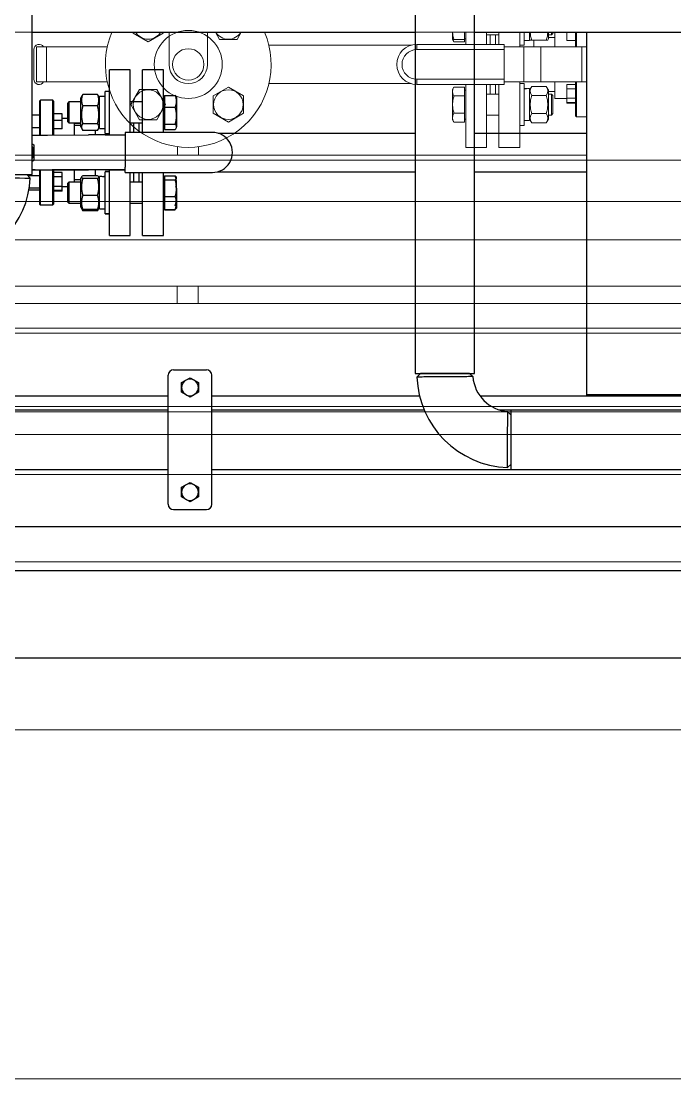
# Model space of a CAD drawing. Extents: x -681219 to -550379, y -242630 to -158199.
# Drawn here: x -643637 to -643263, y -222817 to -222211 of the extents above; entities that cross this region are included whole.
import ezdxf

# ---------------------------------------------------------------- set-up
doc = ezdxf.new("R2010")
doc.units = 0
doc.header["$LTSCALE"] = 1000
doc.layers.get('0').update_dxf_attribs({"linetype": 'CONTINUOUS'})
for name, color, linetype in [('AAC0603001', 7, 'CONTINUOUS'), ('AAC1205501', 7, 'CONTINUOUS'), ('FAA01201', 7, 'CONTINUOUS'), ('GAB01201', 7, 'CONTINUOUS'), ('GAE01201', 7, 'CONTINUOUS'), ('MYGL00710003', 7, 'CONTINUOUS'), ('MYGL00710020', 7, 'CONTINUOUS'), ('MYGL00710021', 7, 'CONTINUOUS'), ('MYGL00710025', 7, 'CONTINUOUS'), ('MYGL00710037', 7, 'CONTINUOUS'), ('MYGL00710038', 7, 'CONTINUOUS'), ('MYGL00710045', 7, 'CONTINUOUS'), ('MYGL00710049', 7, 'CONTINUOUS'), ('MYGL011004212', 7, 'CONTINUOUS'), ('MYPH00310273', 7, 'CONTINUOUS'), ('S01010201512', 7, 'CONTINUOUS'), ('S02010102', 7, 'CONTINUOUS'), ('S02020203', 7, 'CONTINUOUS'), ('S02020303', 7, 'CONTINUOUS')]:
    doc.layers.add(name, color=color, linetype=linetype)
doc.layers.add('famsun', color=7, linetype='CONTINUOUS', lineweight=0)

# ---------------------------------------------------------------- blocks, each defined once
blk = doc.blocks.new('MYGL007B0001XY_A-MYGL165_1_V_1', base_point=(16242.13, -1235.9))
at = {"color": 0, "linetype": 'ByBlock', "lineweight": -2}
for p, q in [((16082.13, -1372.4), (17213.13, -1372.4)), ((16279.63, -1372.4), (16279.63, -1445.83)), ((16285.63, -1380.9), (16285.63, -1372.4)), ((16291.13, -1372.48), (16286.13, -1372.48)), ((16286.13, -1372.48), (16286.13, -1380.9)), ((16291.13, -1377.21), (16291.13, -1372.4)), ((16298.13, -1380.9), (16298.13, -1372.4)), ((16301.73, -1375.4), (16298.13, -1375.4)), ((16299.13, -1372.4), (16299.13, -1373.08)), ((16299.13, -1373.08), (16299.97, -1373.92)), ((16299.97, -1372.4), (16299.97, -1373.92)), ((16299.97, -1373.92), (16301.73, -1373.92)), ((16301.73, -1376.22), (16301.73, -1372.4)), ((16312.53, -1377.12), (16312.53, -1372.4)), ((16315.63, -1379.92), (16315.63, -1372.3)), ((16318.13, -1380.9), (16318.13, -1372.4)), ((16330.13, -1379.4), (16330.13, -1372.4)), ((16330.13, -1373.92), (16337.13, -1373.92)), ((16332.13, -1379.4), (16332.13, -1373.92)), ((16335.13, -1379.4), (16335.13, -1373.92)), ((16337.13, -1379.4), (16337.13, -1372.4)), ((16349.13, -1379.4), (16349.13, -1372.4)), ((16349.73, -1372.4), (16349.73, -1377.93)), ((16356.63, -1372.4), (16356.63, -1376.59)), ((16480.14, -1376.59), (16477.72, -1372.4)), ((16492.58, -1372.4), (16490.16, -1376.59)), ((16497.13, -1372.4), (16497.13, -1390.9)), ((16519.13, -1390.9), (16519.13, -1372.4)), ((16522.44, -1372.92), (16522.44, -1372.41)), ((16531.11, -1377.93), (16522.44, -1372.92)), ((16539.78, -1372.92), (16531.11, -1377.93)), ((16539.78, -1372.41), (16539.78, -1372.92)), ((16279.63, -1380.9), (16327.13, -1380.9)), ((16282.62, -1380.9), (16282.62, -1400.9)), ((16291.13, -1377.21), (16286.13, -1377.21)), ((16301.73, -1376.22), (16302.13, -1376.92)), ((16312.13, -1376.92), (16302.13, -1376.92)), ((16306.12, -1400.9), (16306.12, -1380.9)), ((16310.13, -1380.9), (16310.13, -1376.92)), ((16312.13, -1376.92), (16312.53, -1376.22)), ((16312.53, -1377.12), (16315.63, -1377.12)), ((16315.63, -1379.92), (16318.13, -1379.92)), ((16315.78, -1380.9), (16315.78, -1400.9)), ((16327.13, -1379.4), (16327.13, -1402.4)), ((16377.13, -1379.4), (16327.13, -1379.4)), ((16349.13, -1376.22), (16349.73, -1376.22)), ((16349.73, -1376.59), (16356.63, -1376.59)), ((16349.73, -1377.93), (16355.85, -1377.93)), ((16355.85, -1377.93), (16356.63, -1376.59)), ((16377.13, -1382.4), (16377.13, -1379.4)), ((16461.92, -1379.9), (16380.48, -1379.9)), ((16490.16, -1376.59), (16480.14, -1376.59)), ((16554.56, -1380.9), (16595.13, -1380.9)), ((16589.4, -1400.9), (16589.4, -1380.9)), ((16595.13, -1380.9), (16595.13, -1400.9)), ((16377.13, -1382.4), (16327.13, -1382.4)), ((16596.63, -1382.4), (16596.63, -1399.4)), ((16327.13, -1399.4), (16377.13, -1399.4)), ((16377.13, -1399.4), (16377.13, -1402.4)), ((16327.13, -1400.9), (16279.63, -1400.9)), ((16285.63, -1420.9), (16285.63, -1400.9)), ((16286.13, -1400.9), (16286.13, -1420.4)), ((16291.13, -1402.32), (16286.13, -1402.32)), ((16291.13, -1404.86), (16286.13, -1404.86)), ((16291.13, -1413.04), (16291.13, -1402.32)), ((16298.13, -1410.4), (16298.13, -1400.9)), ((16302.94, -1403.49), (16301.73, -1405.58)), ((16301.73, -1422.18), (16301.73, -1405.58)), ((16311.32, -1403.49), (16302.94, -1403.49)), ((16312.53, -1405.58), (16311.32, -1403.49)), ((16312.53, -1423.08), (16312.53, -1404.68)), ((16312.98, -1404.68), (16312.53, -1404.68)), ((16315.63, -1404.68), (16315.18, -1404.68)), ((16315.63, -1425.88), (16315.63, -1401.88)), ((16318.13, -1401.88), (16315.63, -1401.88)), ((16318.13, -1438.4), (16318.13, -1400.9)), ((16327.13, -1402.4), (16377.13, -1402.4)), ((16330.13, -1438.4), (16330.13, -1402.4)), ((16332.13, -1407.88), (16332.13, -1402.4)), ((16335.13, -1407.88), (16335.13, -1402.4)), ((16337.13, -1438.4), (16337.13, -1402.4)), ((16349.13, -1438.4), (16349.13, -1402.4)), ((16349.73, -1405.58), (16349.13, -1405.58)), ((16349.73, -1403.86), (16349.73, -1423.89)), ((16349.73, -1403.86), (16355.85, -1403.86)), ((16356.63, -1405.2), (16355.85, -1403.86)), ((16356.63, -1405.2), (16356.63, -1422.55)), ((16380.48, -1401.9), (16461.92, -1401.9)), ((16476.48, -1408.87), (16485.15, -1403.86)), ((16485.15, -1403.86), (16493.82, -1408.87)), ((16521.1, -1413.88), (16526.1, -1405.2)), ((16526.1, -1405.2), (16536.12, -1405.2)), ((16536.12, -1405.2), (16541.13, -1413.88)), ((16554.56, -1400.9), (16595.13, -1400.9)), ((16291.13, -1410.27), (16286.13, -1410.27)), ((16291.13, -1410.4), (16298.13, -1410.4)), ((16298.13, -1406.4), (16301.73, -1406.4)), ((16299.97, -1407.88), (16299.13, -1408.72)), ((16299.13, -1408.72), (16299.13, -1419.04)), ((16299.97, -1407.88), (16299.97, -1419.88)), ((16301.73, -1407.88), (16299.97, -1407.88)), ((16311.32, -1408.68), (16302.94, -1408.68)), ((16337.13, -1407.88), (16330.13, -1407.88)), ((16349.73, -1408.87), (16355.85, -1408.87)), ((16476.48, -1418.89), (16476.48, -1408.87)), ((16493.82, -1408.87), (16493.82, -1418.89)), ((16291.13, -1412.64), (16286.13, -1412.64)), ((16291.13, -1413.04), (16286.13, -1413.04)), ((16526.1, -1422.55), (16521.1, -1413.88)), ((16541.13, -1413.88), (16536.12, -1422.55)), ((16279.63, -1420.9), (16285.63, -1420.9)), ((16285.63, -1420.9), (16286.13, -1420.4)), ((16299.13, -1419.04), (16299.97, -1419.88)), ((16299.97, -1419.88), (16301.73, -1419.88)), ((16301.73, -1422.18), (16302.94, -1424.27)), ((16311.32, -1419.07), (16302.94, -1419.07)), ((16311.32, -1424.27), (16312.53, -1422.18)), ((16312.53, -1423.08), (16315.63, -1423.08)), ((16330.13, -1419.88), (16337.13, -1419.88)), ((16349.13, -1422.18), (16349.73, -1422.18)), ((16349.73, -1418.89), (16355.85, -1418.89)), ((16349.73, -1423.89), (16355.85, -1423.89)), ((16355.85, -1423.89), (16356.63, -1422.55)), ((16485.15, -1423.89), (16476.48, -1418.89)), ((16493.82, -1418.89), (16485.15, -1423.89)), ((16536.12, -1422.55), (16526.1, -1422.55)), ((16311.32, -1424.27), (16302.94, -1424.27)), ((16315.63, -1425.88), (16318.13, -1425.88)), ((16318.13, -1438.4), (16330.13, -1438.4)), ((16337.13, -1438.4), (16349.13, -1438.4)), ((16502.24, -1438.03), (16502.25, -1442.9)), ((16514.25, -1442.9), (16514.24, -1438)), ((17372.13, -1445.83), (16082.13, -1445.83)), ((16978.13, -1442.9), (16279.63, -1442.9)), ((16978.13, -1469.4), (16082.13, -1469.4)), ((16082.13, -1491.4), (16978.13, -1491.4)), ((16416.46, -1517.9), (16082.13, -1517.9)), ((16828.13, -1517.9), (16416.46, -1517.9)), ((16502.42, -1517.9), (16502.44, -1527.9)), ((16514.44, -1527.9), (16514.42, -1517.9)), ((16234.63, -1527.9), (16081.91, -1527.9)), ((16416.46, -1527.9), (16234.63, -1527.9)), ((16828.13, -1527.9), (16416.46, -1527.9)), ((16234.63, -1541.9), (16092.85, -1541.9)), ((16416.46, -1544.9), (16109.13, -1544.9)), ((16416.46, -1541.9), (16234.63, -1541.9)), ((16661.49, -1541.9), (16416.46, -1541.9)), ((16661.49, -1544.9), (16416.46, -1544.9)), ((16109.13, -1586.9), (16416.46, -1586.9)), ((16416.46, -1586.9), (16661.49, -1586.9)), ((16051.97, -1589.9), (16234.63, -1589.9)), ((16234.63, -1589.9), (16416.46, -1589.9)), ((16416.46, -1589.9), (16661.49, -1589.9)), ((16234.63, -1602.9), (16052.63, -1602.9)), ((16416.46, -1602.9), (16234.63, -1602.9)), ((16661.49, -1602.9), (16416.46, -1602.9)), ((14502.13, -1625.9), (17982.13, -1625.9)), ((14502.13, -1675.9), (17982.13, -1675.9))]:
    blk.add_line(p, q, dxfattribs=at)
for centre, radius in [((16508.13, -1390.9), 19.5), ((16508.13, -1390.9), 9), ((16485.15, -1413.88), 8.5), ((16531.11, -1413.88), 8.5)]:
    blk.add_circle(centre, radius, dxfattribs=at)
for centre, radius, start, end in [((16315.24, -1372.42), 13.1, 179.91572, 200.08391), ((16299.01, -1372.42), 13.1, 339.91615, 0.08425), ((16343.99, -1372.25), 12.63, 339.91615, 359.34212), ((16508.13, -1390.9), 47.5, 157.07825, 22.92173), ((16485.15, -1367.92), 8.5, 211.81552, 328.18448), ((16531.11, -1367.92), 8.5, 211.81552, 328.18448), ((16352.14, -1375.43), 4.48, 326.0398, 342.09331), ((16377.13, -1390.9), 11.5, 270, 90), ((16593.63, -1382.4), 3, 0, 150), ((16377.13, -1390.9), 8.5, 270, 90), ((16508.13, -1390.9), 11, 180, 0), ((16593.63, -1399.4), 3, 210, 0), ((16306.8, -1406.08), 4.65, 146.0398, 213.95729), ((16307.46, -1406.08), 4.65, 326.04286, 33.96005), ((16312.98, -1413.88), 9.2, 73.28505, 90), ((16315.18, -1413.88), 9.2, 87.17153, 96.84202), ((16352.14, -1406.37), 4.48, 326.04286, 33.96005), ((16306.8, -1421.67), 4.65, 146.04286, 213.96005), ((16307.46, -1421.67), 4.65, 326.0398, 33.95729), ((16352.14, -1421.39), 4.48, 326.0398, 33.95729)]:
    blk.add_arc(centre, radius, start, end, dxfattribs=at)
for points, knots in [([(16302.94, -1408.68), (16302.7, -1409.52), (16302.49, -1410.37), (16302.28, -1411.67), (16302.23, -1412.11), (16302.15, -1413), (16302.13, -1413.44), (16302.13, -1414.75), (16302.21, -1415.63), (16302.49, -1417.36), (16302.69, -1418.23), (16302.94, -1419.07)], [0, 0, 0, 0, 0.25, 0.25, 0.375, 0.375, 0.5, 0.5, 0.75, 0.75, 1, 1, 1, 1]), ([(16311.32, -1419.07), (16311.57, -1418.23), (16311.77, -1417.36), (16312.05, -1415.63), (16312.13, -1414.75), (16312.13, -1413.44), (16312.11, -1413), (16312.03, -1412.11), (16311.98, -1411.67), (16311.77, -1410.37), (16311.56, -1409.52), (16311.32, -1408.68)], [0, 0, 0, 0, 0.25, 0.25, 0.5, 0.5, 0.625, 0.625, 0.75, 0.75, 1, 1, 1, 1]), ([(16356.63, -1413.88), (16356.63, -1413.03), (16356.55, -1412.17), (16356.28, -1410.5), (16356.09, -1409.68), (16355.85, -1408.87)], [0, 0, 0, 0, 0.5, 0.5, 1, 1, 1, 1]), ([(16355.85, -1418.89), (16356.09, -1418.07), (16356.29, -1417.24), (16356.56, -1415.56), (16356.63, -1414.72), (16356.63, -1413.88)], [0, 0, 0, 0, 0.5, 0.5, 1, 1, 1, 1])]:
    blk.add_open_spline(points, degree=3, knots=knots, dxfattribs=at)
blk = doc.blocks.new('SJGL165-F')
at = {"layer": 'AAC0603001', "color": 7, "linetype": 'Continuous'}
for p, q in [((19214.6, -5008.09), (19219.38, -5005.33)), ((19214.6, -5010.85), (19214.6, -5008.09)), ((19214.6, -5013.61), (19214.6, -5010.85)), ((19219.38, -5005.33), (19224.17, -5008.09)), ((19224.17, -5008.09), (19224.17, -5010.85)), ((19224.17, -5010.85), (19224.17, -5013.61)), ((19219.38, -5016.38), (19214.6, -5013.61)), ((19224.17, -5013.61), (19219.38, -5016.38)), ((19214.6, -5068.09), (19219.38, -5065.33)), ((19219.38, -5065.33), (19224.17, -5068.09)), ((19214.6, -5070.85), (19214.6, -5068.09)), ((19214.6, -5073.61), (19214.6, -5070.85)), ((19224.17, -5068.09), (19224.17, -5070.85)), ((19224.17, -5070.85), (19224.17, -5073.61)), ((19219.38, -5076.38), (19214.6, -5073.61)), ((19224.17, -5073.61), (19219.38, -5076.38))]:
    blk.add_line(p, q, dxfattribs=at)
for centre, start, end in [((19219.38, -5010.85), 0, 180), ((19219.38, -5010.85), 180, 0), ((19219.38, -5070.85), 0, 180), ((19219.38, -5070.85), 180, 0)]:
    blk.add_arc(centre, 4.78, start, end, dxfattribs=at)
at = {"layer": 'AAC1205501', "color": 7, "linetype": 'Continuous'}
for p, q in [((19150.02, -4847.35), (19149.18, -4848.19)), ((19150.02, -4847.35), (19150.02, -4859.35)), ((19156.78, -4847.35), (19150.02, -4847.35)), ((19192.18, -4847.35), (19185.18, -4847.35)), ((19204.78, -4845.05), (19204.18, -4845.05)), ((19204.78, -4843.57), (19210.91, -4843.57)), ((19204.78, -4843.57), (19204.78, -4850.35)), ((19211.68, -4844.67), (19211.44, -4844.26)), ((19211.68, -4844.67), (19211.68, -4861.62)), ((19149.18, -4848.19), (19149.18, -4858.51)), ((19204.78, -4850.35), (19210.91, -4850.35)), ((19204.78, -4850.35), (19204.78, -4860.12)), ((19149.18, -4858.51), (19150.02, -4859.35)), ((19150.02, -4859.35), (19156.78, -4859.35)), ((19153.18, -4859.4), (19156.78, -4859.4)), ((19185.18, -4859.35), (19192.18, -4859.35)), ((19204.18, -4861.65), (19204.78, -4861.65)), ((19204.18, -4861.7), (19204.78, -4861.7)), ((19204.78, -4860.12), (19210.91, -4860.12)), ((19204.78, -4860.12), (19204.78, -4863.12)), ((19204.78, -4863.12), (19210.91, -4863.12)), ((19211.44, -4862.44), (19211.68, -4862.02)), ((19211.68, -4862.02), (19211.68, -4861.62)), ((19204.78, -4889.58), (19210.91, -4889.58)), ((19204.78, -4889.58), (19204.78, -4889.75)), ((19204.78, -4889.75), (19210.91, -4889.75)), ((19204.78, -4889.75), (19204.78, -4891.93)), ((19150.02, -4893.31), (19149.18, -4894.15)), ((19149.18, -4894.15), (19149.18, -4904.47)), ((19150.02, -4893.31), (19150.02, -4905.31)), ((19156.78, -4893.31), (19150.02, -4893.31)), ((19192.18, -4893.31), (19185.18, -4893.31)), ((19204.78, -4891.01), (19204.18, -4891.01)), ((19204.78, -4891.93), (19210.91, -4891.93)), ((19204.78, -4891.93), (19204.78, -4901.49)), ((19204.78, -4901.49), (19210.91, -4901.49)), ((19204.78, -4901.49), (19204.78, -4908.86)), ((19211.68, -4896.71), (19211.68, -4907.98)), ((19149.18, -4904.47), (19150.02, -4905.31)), ((19149.18, -4904.47), (19149.18, -4904.52)), ((19149.18, -4904.52), (19150.02, -4905.36)), ((19150.02, -4905.31), (19156.78, -4905.31)), ((19150.02, -4905.31), (19150.02, -4905.36)), ((19150.02, -4905.36), (19156.78, -4905.36)), ((19185.18, -4905.31), (19192.18, -4905.31)), ((19185.18, -4905.36), (19192.18, -4905.36)), ((19204.18, -4907.61), (19204.78, -4907.61)), ((19204.18, -4907.66), (19204.78, -4907.66)), ((19211.44, -4908.45), (19211.68, -4908.03)), ((19204.78, -4908.86), (19210.91, -4908.86)), ((19204.78, -4908.86), (19204.78, -4909.13)), ((19204.78, -4909.13), (19210.91, -4909.13))]:
    blk.add_line(p, q, dxfattribs=at)
for centre, radius, start, end in [((19203.81, -4846.96), 7.87, 334.48863, 25.50921), ((19209.43, -4845.29), 2.26, 26.48496, 49.22253), ((19195.75, -4855.23), 15.93, 342.13213, 17.86937), ((19209.43, -4861.84), 2.26, 5.40616, 49.22253), ((19202.43, -4893.44), 9.25, 342.6334, 23.50654), ((19195.36, -4896.91), 16.32, 0.68396, 17.73735), ((19195.35, -4896.51), 16.33, 342.26878, 359.30991), ((19202.43, -4905.18), 9.25, 336.49346, 23.50456), ((19195.35, -4901.71), 16.33, 342.26878, 359.30991)]:
    blk.add_arc(centre, radius, start, end, dxfattribs=at)
for points, knots in [([(19210.91, -4863.12), (19211.14, -4862.88), (19211.34, -4862.63), (19211.61, -4862.13), (19211.68, -4861.88), (19211.68, -4861.62)], [0, 0, 0, 0, 0.5, 0.5, 1, 1, 1, 1]), ([(19210.91, -4891.93), (19211.14, -4891.76), (19211.34, -4891.58), (19211.61, -4891.21), (19211.68, -4891.03), (19211.68, -4890.75), (19211.66, -4890.66), (19211.59, -4890.48), (19211.54, -4890.38), (19211.34, -4890.11), (19211.14, -4889.93), (19210.91, -4889.75)], [0, 0, 0, 0, 0.25, 0.25, 0.5, 0.5, 0.625, 0.625, 0.75, 0.75, 1, 1, 1, 1]), ([(19210.91, -4906.68), (19211.14, -4906.86), (19211.34, -4907.04), (19211.61, -4907.4), (19211.68, -4907.59), (19211.68, -4907.87), (19211.66, -4907.96), (19211.59, -4908.14), (19211.54, -4908.23), (19211.34, -4908.51), (19211.14, -4908.69), (19210.91, -4908.86)], [0, 0, 0, 0, 0.25, 0.25, 0.5, 0.5, 0.625, 0.625, 0.75, 0.75, 1, 1, 1, 1])]:
    blk.add_open_spline(points, degree=3, knots=knots, dxfattribs=at)
at = {"layer": 'FAA01201', "color": 7, "linetype": 'Continuous'}
for p, q in [((19157.61, -4843.62), (19156.78, -4845.05)), ((19156.78, -4861.65), (19156.78, -4845.05)), ((19166.37, -4843.07), (19157.99, -4843.07)), ((19167.58, -4845.05), (19166.75, -4843.6)), ((19166.37, -4849.55), (19157.99, -4849.55)), ((19156.78, -4861.65), (19157.61, -4863.08)), ((19166.37, -4859.83), (19157.99, -4859.83)), ((19166.37, -4863.62), (19157.99, -4863.62)), ((19166.75, -4863.1), (19167.58, -4861.65)), ((19166.37, -4889.63), (19157.99, -4889.63)), ((19157.25, -4890.21), (19156.78, -4891.01)), ((19156.78, -4907.61), (19156.78, -4891.01)), ((19166.37, -4891.19), (19157.99, -4891.19)), ((19167.58, -4891.01), (19167.12, -4890.21)), ((19166.37, -4900.86), (19157.99, -4900.86)), ((19156.78, -4907.66), (19156.78, -4907.61)), ((19156.78, -4907.61), (19157.25, -4908.41)), ((19156.78, -4907.66), (19157.61, -4909.09)), ((19166.75, -4909.11), (19167.58, -4907.66)), ((19167.12, -4908.41), (19167.58, -4907.61)), ((19166.37, -4908.98), (19157.99, -4908.98)), ((19166.37, -4909.63), (19157.99, -4909.63))]:
    blk.add_line(p, q, dxfattribs=at)
for centre, radius, start, end in [((19164.2, -4846.31), 7, 152.42456, 207.5731), ((19160.17, -4846.31), 7, 332.427, 27.57534), ((19174.15, -4854.69), 16.95, 162.35751, 197.64249), ((19150.22, -4854.69), 16.95, 342.35751, 17.64249), ((19172.27, -4896.02), 15.08, 161.28497, 198.71659), ((19152.1, -4896.02), 15.08, 341.28335, 18.71508), ((19167.95, -4904.92), 10.76, 157.81126, 202.18688), ((19156.41, -4904.92), 10.76, 337.81319, 22.18867)]:
    blk.add_arc(centre, radius, start, end, dxfattribs=at)
for points in [[(19157.58, -4843.67), (19157.7, -4843.47), (19157.83, -4843.27), (19157.99, -4843.07)], [(19166.37, -4843.07), (19166.53, -4843.27), (19166.67, -4843.46), (19166.78, -4843.66)], [(19166.37, -4909.63), (19166.61, -4909.33), (19166.81, -4909.03), (19166.95, -4908.72)]]:
    blk.add_open_spline(points, degree=3, dxfattribs=at)
for points, knots in [([(19157.99, -4859.83), (19157.75, -4860.14), (19157.54, -4860.45), (19157.26, -4861.08), (19157.19, -4861.4), (19157.19, -4861.88), (19157.21, -4862.05), (19157.28, -4862.37), (19157.33, -4862.53), (19157.54, -4863), (19157.75, -4863.31), (19157.99, -4863.62)], [0, 0, 0, 0, 0.25, 0.25, 0.5, 0.5, 0.625, 0.625, 0.75, 0.75, 1, 1, 1, 1]), ([(19166.37, -4863.62), (19166.62, -4863.31), (19166.82, -4863), (19167.1, -4862.37), (19167.18, -4862.05), (19167.18, -4861.57), (19167.16, -4861.41), (19167.09, -4861.09), (19167.03, -4860.93), (19166.82, -4860.45), (19166.62, -4860.14), (19166.37, -4859.83)], [0, 0, 0, 0, 0.25, 0.25, 0.5, 0.5, 0.625, 0.625, 0.75, 0.75, 1, 1, 1, 1]), ([(19157.99, -4889.63), (19157.75, -4889.76), (19157.54, -4889.89), (19157.26, -4890.15), (19157.19, -4890.28), (19157.19, -4890.48), (19157.21, -4890.54), (19157.28, -4890.67), (19157.33, -4890.74), (19157.55, -4890.93), (19157.75, -4891.06), (19157.99, -4891.19)], [0, 0, 0, 0, 0.25, 0.25, 0.5, 0.5, 0.625, 0.625, 0.75, 0.75, 1, 1, 1, 1]), ([(19166.37, -4891.19), (19166.62, -4891.06), (19166.82, -4890.93), (19167.03, -4890.74), (19167.09, -4890.67), (19167.16, -4890.54), (19167.18, -4890.48), (19167.18, -4890.28), (19167.1, -4890.15), (19166.82, -4889.89), (19166.62, -4889.76), (19166.37, -4889.63)], [0, 0, 0, 0, 0.25, 0.25, 0.375, 0.375, 0.5, 0.5, 0.75, 0.75, 1, 1, 1, 1]), ([(19157.99, -4908.98), (19157.75, -4908.86), (19157.55, -4908.73), (19157.34, -4908.54), (19157.28, -4908.47), (19157.24, -4908.41)], [0, 0, 0, 0, 0.25, 0.25, 0.3731933, 0.3731933, 0.3731933, 0.3731933]), ([(19157.38, -4908.65), (19157.39, -4908.67), (19157.4, -4908.68), (19157.54, -4909.01), (19157.75, -4909.32), (19157.99, -4909.63)], [0.7389329, 0.7389329, 0.7389329, 0.7389329, 0.75, 0.75, 1, 1, 1, 1]), ([(19167.12, -4908.41), (19167.08, -4908.47), (19167.03, -4908.54), (19166.82, -4908.73), (19166.62, -4908.86), (19166.37, -4908.98)], [0.6268067, 0.6268067, 0.6268067, 0.6268067, 0.75, 0.75, 1, 1, 1, 1])]:
    blk.add_open_spline(points, degree=3, knots=knots, dxfattribs=at)
at = {"layer": 'GAB01201', "color": 7, "linetype": 'Continuous'}
for p, q in [((19170.68, -4865.35), (19170.68, -4841.35)), ((19173.18, -4841.35), (19170.68, -4841.35)), ((19170.68, -4865.35), (19173.18, -4865.35)), ((19170.68, -4911.31), (19170.68, -4887.31)), ((19173.18, -4887.31), (19170.68, -4887.31)), ((19170.68, -4911.31), (19173.18, -4911.31)), ((19170.68, -4911.36), (19170.68, -4911.31)), ((19170.68, -4911.36), (19173.18, -4911.36))]:
    blk.add_line(p, q, dxfattribs=at)
at = {"layer": 'GAE01201', "color": 7, "linetype": 'Continuous'}
for p, q in [((19167.58, -4862.55), (19167.58, -4844.15)), ((19170.68, -4844.15), (19167.58, -4844.15)), ((19167.58, -4862.55), (19170.68, -4862.55)), ((19167.58, -4908.51), (19167.58, -4890.11)), ((19168.16, -4890.11), (19167.58, -4890.11)), ((19170.68, -4890.11), (19170.35, -4890.11)), ((19167.58, -4908.51), (19167.58, -4908.56)), ((19167.58, -4908.51), (19170.68, -4908.51)), ((19167.58, -4908.56), (19170.68, -4908.56))]:
    blk.add_line(p, q, dxfattribs=at)
for centre, start_param, end_param in [((19170.23, -4899.31), 0.742535, 0.898321), ((19168.04, -4899.31), 0.50017, 0.778895)]:
    blk.add_ellipse(centre, major_axis=(6.55, 6.55), ratio=0.987078, start_param=start_param, end_param=end_param, dxfattribs=at)
at = {"layer": 'MYGL00710003', "color": 7, "linetype": 'Continuous'}
for p, q in [((17744.38, -5115.85), (21224.38, -5115.85)), ((17744.38, -5165.85), (21224.38, -5165.85))]:
    blk.add_line(p, q, dxfattribs=at)
at = {"layer": 'MYGL00710020', "color": 7, "linetype": 'Continuous'}
for p, q in [((19446.88, -5014.85), (19446.88, -4807.35)), ((19446.88, -5014.85), (19521.88, -5014.85)), ((19446.88, -5015.85), (19446.88, -5014.85)), ((19453.88, -5015.85), (19453.88, -5014.85))]:
    blk.add_line(p, q, dxfattribs=at)
at = {"layer": 'MYGL00710021', "color": 7, "linetype": 'Continuous'}
for p, q in [((19206.88, -5015.85), (19116.28, -5015.85)), ((19350.97, -5015.85), (19231.88, -5015.85)), ((19685.88, -5015.85), (19385.63, -5015.85)), ((19693.38, -5090.85), (19108.88, -5090.85))]:
    blk.add_line(p, q, dxfattribs=at)
at = {"layer": 'MYGL00710025', "color": 7, "linetype": 'Continuous'}
for p, q in [((19206.88, -5021.8), (19206.88, -5003.85)), ((19209.88, -5000.85), (19228.88, -5000.85)), ((19231.88, -5021.8), (19231.88, -5003.85)), ((19206.88, -5023.96), (19206.88, -5021.8)), ((19231.88, -5023.96), (19231.88, -5021.8)), ((19206.88, -5057.74), (19206.88, -5023.96)), ((19231.88, -5057.74), (19231.88, -5023.96)), ((19206.88, -5059.9), (19206.88, -5057.74)), ((19231.88, -5059.9), (19231.88, -5057.74)), ((19206.88, -5077.85), (19206.88, -5059.9)), ((19231.88, -5077.85), (19231.88, -5059.9)), ((19209.88, -5080.85), (19228.88, -5080.85))]:
    blk.add_line(p, q, dxfattribs=at)
for centre, start, end in [((19209.88, -5003.85), 90, 180), ((19228.88, -5003.85), 0, 90), ((19209.88, -5077.85), 180, 270), ((19228.88, -5077.85), 270, 0)]:
    blk.add_arc(centre, 3, start, end, dxfattribs=at)
at = {"layer": 'MYGL00710037', "color": 7, "linetype": 'Continuous'}
for p, q in [((19348.38, -4708.85), (19348.38, -5002.85)), ((19382.38, -5002.85), (19382.38, -4708.85)), ((19348.38, -5002.85), (19382.38, -5002.85))]:
    blk.add_line(p, q, dxfattribs=at)
at = {"layer": 'MYGL00710038', "color": 7, "linetype": 'Continuous'}
for p, q in [((19403.38, -5057.85), (19403.38, -5023.85)), ((19693.38, -5023.85), (19403.38, -5023.85)), ((19403.38, -5057.85), (19693.38, -5057.85))]:
    blk.add_line(p, q, dxfattribs=at)
at = {"layer": 'MYGL00710045', "color": 7, "linetype": 'Continuous'}
for p, q in [((19206.88, -5023.85), (19096.88, -5023.85)), ((19353.63, -5023.85), (19231.88, -5023.85)), ((19403.38, -5023.85), (19396.82, -5023.85)), ((19096.88, -5057.85), (19206.88, -5057.85)), ((19231.88, -5057.85), (19403.38, -5057.85))]:
    blk.add_line(p, q, dxfattribs=at)
at = {"layer": 'MYGL00710049', "color": 7, "linetype": 'Continuous'}
for p, q in [((19128.88, -4888.85), (19128.88, -4708.85)), ((19101.88, -4888.85), (19128.88, -4888.85))]:
    blk.add_line(p, q, dxfattribs=at)
at = {"layer": 'MYGL011004212', "color": 7, "linetype": 'Continuous'}
for p, q in [((19348.38, -4865.35), (19235.51, -4865.35)), ((19446.88, -4865.35), (19382.38, -4865.35)), ((19234.9, -4887.35), (19348.38, -4887.35)), ((19382.38, -4887.35), (19446.88, -4887.35))]:
    blk.add_line(p, q, dxfattribs=at)
at = {"layer": 'MYPH00310273', "color": 7, "linetype": 'Continuous'}
for p, q in [((19128.88, -4807.35), (19348.38, -4807.35)), ((19382.38, -4807.35), (19832.88, -4807.35))]:
    blk.add_line(p, q, dxfattribs=at)
at = {"layer": 'S01010201512', "color": 7, "linetype": 'Continuous'}
for p, q in [((19173.18, -4866.26), (19173.18, -4828.85)), ((19185.18, -4828.85), (19173.18, -4828.85)), ((19185.18, -4864.76), (19185.18, -4828.85)), ((19133.68, -4846.35), (19133.18, -4846.85)), ((19133.18, -4846.85), (19133.18, -4866.32)), ((19133.68, -4866.32), (19133.68, -4846.35)), ((19140.68, -4846.35), (19133.68, -4846.35)), ((19140.68, -4866.31), (19140.68, -4846.35)), ((19141.18, -4846.85), (19140.68, -4846.35)), ((19141.18, -4846.85), (19141.18, -4866.31)), ((19133.18, -4854.93), (19128.88, -4854.93)), ((19146.18, -4854.19), (19141.18, -4854.19)), ((19146.18, -4857.91), (19141.18, -4857.91)), ((19146.18, -4857.91), (19146.18, -4854.19)), ((19149.18, -4856.85), (19146.18, -4856.85)), ((19146.18, -4862.65), (19146.18, -4857.91)), ((19153.18, -4866.28), (19153.18, -4859.4)), ((19187.18, -4864.76), (19187.18, -4859.4)), ((19128.88, -4861.94), (19133.18, -4861.94)), ((19146.18, -4862.65), (19141.18, -4862.65)), ((19146.18, -4862.66), (19141.18, -4862.66)), ((19146.18, -4862.66), (19146.18, -4862.65)), ((19156.78, -4860.85), (19153.18, -4860.85)), ((19165.18, -4866.26), (19165.18, -4863.62)), ((19182.18, -4864.76), (19182.18, -4867.76)), ((19232.18, -4864.76), (19182.18, -4864.76)), ((19128.88, -4866.32), (19130.65, -4866.32)), ((19129.88, -4871.87), (19129.88, -4880.76)), ((19137.67, -4866.31), (19161.17, -4866.27)), ((19170.83, -4866.26), (19182.18, -4866.26)), ((19182.18, -4867.76), (19182.18, -4884.76)), ((19133.18, -4889.58), (19126.54, -4889.58)), ((19128.88, -4886.32), (19130.65, -4886.32)), ((19130.65, -4886.32), (19128.88, -4886.32)), ((19133.18, -4886.32), (19133.18, -4905.85)), ((19133.68, -4906.35), (19133.68, -4886.32)), ((19137.67, -4886.31), (19161.17, -4886.27)), ((19163.8, -4886.27), (19140.31, -4886.31)), ((19140.68, -4906.35), (19140.68, -4886.31)), ((19141.18, -4886.31), (19141.18, -4905.85)), ((19146.18, -4887.76), (19141.18, -4887.76)), ((19146.18, -4890.29), (19146.18, -4887.76)), ((19153.18, -4893.36), (19153.18, -4886.29)), ((19165.18, -4889.63), (19165.18, -4886.27)), ((19170.83, -4886.26), (19182.18, -4886.26)), ((19182.18, -4886.26), (19170.83, -4886.26)), ((19173.18, -4923.85), (19173.18, -4886.26)), ((19182.18, -4887.76), (19182.18, -4884.76)), ((19182.18, -4887.76), (19232.18, -4887.76)), ((19185.18, -4923.85), (19185.18, -4887.76)), ((19187.18, -4893.36), (19187.18, -4887.76)), ((19146.18, -4890.29), (19141.18, -4890.29)), ((19146.18, -4895.7), (19141.18, -4895.7)), ((19146.18, -4895.7), (19146.18, -4890.29)), ((19146.18, -4898.08), (19146.18, -4895.7)), ((19146.18, -4895.85), (19149.18, -4895.85)), ((19153.18, -4891.85), (19156.78, -4891.85)), ((19127.09, -4897.78), (19133.18, -4897.78)), ((19127.29, -4896.59), (19133.18, -4896.59)), ((19146.18, -4898.08), (19141.18, -4898.08)), ((19146.18, -4898.51), (19141.18, -4898.51)), ((19146.18, -4898.51), (19141.18, -4898.51)), ((19146.18, -4898.51), (19146.18, -4898.08)), ((19146.18, -4898.51), (19146.18, -4898.51)), ((19133.18, -4905.85), (19133.68, -4906.35)), ((19133.68, -4906.35), (19140.68, -4906.35)), ((19140.68, -4906.35), (19141.18, -4905.85)), ((19173.18, -4923.85), (19185.18, -4923.85))]:
    blk.add_line(p, q, dxfattribs=at)
for centre, radius, start, end in [((19232.18, -4876.26), 11.5, 269.99998, 90.00002), ((19122.18, -4876.31), 7.6, 0, 28.16654), ((19122.18, -4876.31), 7.6, 331.83341, 0)]:
    blk.add_arc(centre, radius, start, end, dxfattribs=at)
for centre, major_axis, start_param, end_param in [((19130.65, -4866.31), (-8, 0), 1.570796, 2.642431), ((19170.83, -4866.27), (-11, 0), 4.712389, 5.784024), ((19130.65, -4886.31), (8, 0), 4.712389, 5.784024), ((19130.65, -4886.31), (11, 0), 4.712389, 5.784024), ((19170.83, -4886.27), (-11, 0), 4.712389, 5.784024), ((19170.83, -4886.27), (-8, 0), 4.712389, 5.784024)]:
    blk.add_ellipse(centre, major_axis=major_axis, ratio=0.001048, start_param=start_param, end_param=end_param, dxfattribs=at)
for points in [[(19128.91, -4871.31), (19129.24, -4871.5), (19129.56, -4871.68), (19129.88, -4871.87)], [(19128.91, -4881.32), (19129.24, -4881.13), (19129.56, -4880.94), (19129.88, -4880.76)], [(19129.88, -4880.76), (19129.57, -4880.94), (19129.25, -4881.12), (19128.93, -4881.31)]]:
    blk.add_open_spline(points, degree=3, dxfattribs=at)
at = {"layer": 'S02010102', "color": 7, "linetype": 'Continuous'}
for p, q in [((19192.18, -4864.76), (19192.18, -4828.85)), ((19204.18, -4828.85), (19192.18, -4828.85)), ((19204.18, -4864.76), (19204.18, -4828.85)), ((19190.18, -4864.76), (19190.18, -4859.4)), ((19190.18, -4893.36), (19190.18, -4887.76)), ((19192.18, -4923.85), (19192.18, -4887.76)), ((19204.18, -4923.85), (19204.18, -4887.76)), ((19192.18, -4923.85), (19204.18, -4923.85))]:
    blk.add_line(p, q, dxfattribs=at)
at = {"layer": 'S02020203', "color": 7, "linetype": 'Continuous'}
blk.add_line((19127.84, -4890.93), (19125.84, -4888.85), dxfattribs=at)
for centre, radius, start, end in [((19077.38, -4888.85), 50.5, 272.35722, 357.63301), ((19137.22, -2470.16), 2420.79, 269.18577, 269.77805)]:
    blk.add_arc(centre, radius, start, end, dxfattribs=at)
at = {"layer": 'S02020303', "color": 7, "linetype": 'Continuous'}
for p, q in [((19351.42, -5002.85), (19349.42, -5004.93)), ((19379.47, -5002.85), (19351.42, -5002.85)), ((19381.46, -5004.69), (19379.47, -5002.85)), ((19403.38, -5026.77), (19401.55, -5024.78)), ((19403.38, -5054.81), (19403.38, -5026.77)), ((19401.31, -5056.81), (19403.38, -5054.81))]:
    blk.add_line(p, q, dxfattribs=at)
for radius, start, end in [(54, 182.20489, 267.79707), (22, 184.7522, 265.24728)]:
    blk.add_arc((19403.38, -5002.85), radius, start, end, dxfattribs=at)
for points, knots in [([(19381.46, -5004.69), (19381.46, -5004.69), (19380.73, -5004.69), (19377.42, -5004.75), (19372.8, -5004.8), (19368.78, -5004.84), (19364.48, -5004.86), (19359.47, -5004.89), (19354.14, -5004.91), (19350.36, -5004.93), (19349.43, -5004.93), (19349.42, -5004.93), (19349.42, -5004.93)], [0.2508726, 0.2508726, 0.2508726, 0.2508726, 0.3058437, 0.3752912, 0.4304086, 0.4720861, 0.5002377, 0.5595364, 0.6209723, 0.6845421, 0.7502501, 0.7508266, 0.7508266, 0.7508266, 0.7508266]), ([(19401.31, -5056.81), (19401.31, -5056.81), (19401.31, -5056.81), (19401.31, -5055.88), (19401.32, -5052.1), (19401.34, -5046.77), (19401.38, -5041.13), (19401.41, -5035), (19401.48, -5029.22), (19401.55, -5025.51), (19401.55, -5024.78), (19401.55, -5024.78), (19401.55, -5024.78)], [0.2494321, 0.2494321, 0.2494321, 0.2494321, 0.2500046, 0.3156813, 0.3792226, 0.4406331, 0.4999094, 0.5472953, 0.6244961, 0.6940199, 0.7491413, 0.749181, 0.749181, 0.749181, 0.749181])]:
    blk.add_open_spline(points, degree=3, knots=knots, dxfattribs=at)

msp = doc.modelspace()

# ---------------------------------------------------------------- linework, layer by layer
at = {"layer": 'famsun'}
for p, q in [((-649355.4609, -222616.6983), (-638555.4609, -222616.6983)), ((-649555.4609, -222816.6983), (-638555.4609, -222816.6983))]:
    msp.add_line(p, q, dxfattribs=at)

# ---------------------------------------------------------------- block references
msp.add_blockref('SJGL165-F', (-662759.7996, -217409.6891))
at = {"layer": 'famsun', "xscale": -1}
msp.add_blockref('MYGL007B0001XY_A-MYGL165_1_V_1', (-643275.4172, -222080.5414), dxfattribs=at)

doc.saveas('drawing.dxf')
